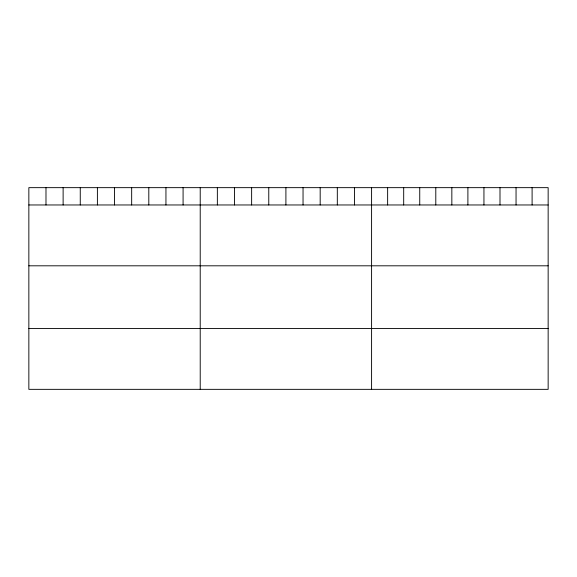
<?xml version="1.0" encoding="UTF-8"?>
<svg xmlns="http://www.w3.org/2000/svg" width="577" height="577" viewBox="0 0 577 577"><rect width="100%" height="100%" fill="white"/><g stroke="black" fill="none" stroke-linecap="round" stroke-linejoin="round"><path stroke-width="0.87" d="M548.15 204.965L548.15 389.345L28.85 389.345L28.85 187.655L548.15 187.655L548.15 204.965L28.85 204.965M28.85 265.809L548.15 265.809M28.85 328.501L548.15 328.501M532.102 187.655L532.102 204.965M516.047 187.655L516.047 204.965M499.999 187.655L499.999 204.965M483.944 187.655L483.944 204.965M467.897 187.655L467.897 204.965M451.841 187.655L451.841 204.965M435.794 187.655L435.794 204.965M419.739 187.655L419.739 204.965M403.691 187.655L403.691 204.965M387.636 187.655L387.636 204.965M371.588 187.655L371.588 389.345M354.451 187.655L354.451 204.965M337.314 187.655L337.314 204.965M320.177 187.655L320.177 204.965M303.04 187.655L303.04 204.965M285.903 187.655L285.903 204.965M268.767 187.655L268.767 204.965M251.63 187.655L251.63 204.965M234.493 187.655L234.493 204.965M217.356 187.655L217.356 204.965M200.219 187.655L200.219 389.345M183.082 187.655L183.082 204.965M165.945 187.655L165.945 204.965M148.808 187.655L148.808 204.965M131.671 187.655L131.671 204.965M114.534 187.655L114.534 204.965M97.398 187.655L97.398 204.965M80.261 187.655L80.261 204.965M63.124 187.655L63.124 204.965M45.987 187.655L45.987 204.965"/></g></svg>
